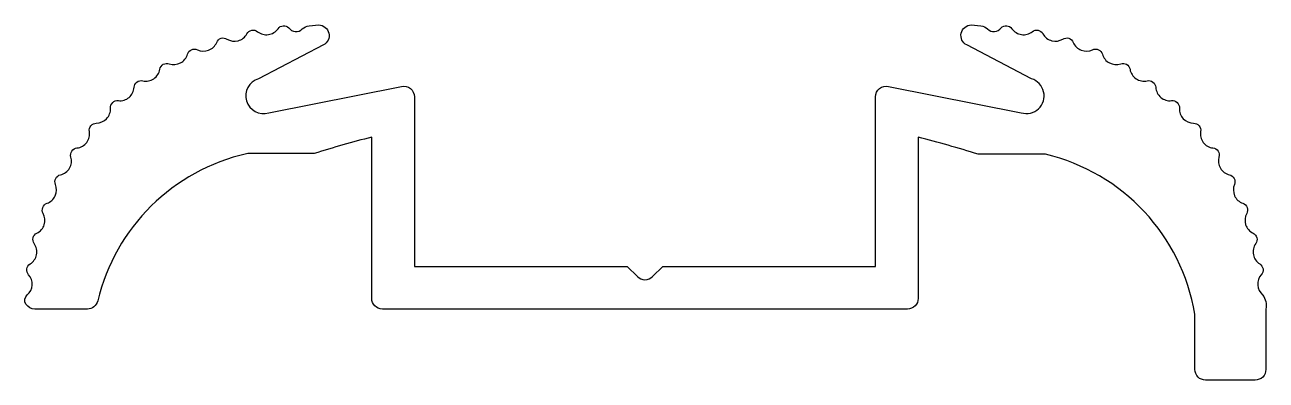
# Model space of a CAD drawing. Extents: x 159 to 194, y 231 to 241.
import ezdxf

# ---------------------------------------------------------------- set-up
doc = ezdxf.new("R2010")
doc.units = 0
doc.layers.get('0').update_dxf_attribs({"linetype": 'CONTINUOUS'})

msp = doc.modelspace()

# ---------------------------------------------------------------- linework, layer by layer
msp.add_lwpolyline([(192.995, 236.82, -0.464311), (193.135, 236.548, 0.430746), (193.373, 236.018, -0.464311), (193.482, 235.732, 0.430746), (193.659, 235.179, -0.464311), (193.735, 234.883, 0.430746), (193.849, 234.313, -0.464311), (193.892, 234.01, 0.41895), (193.93, 233.441, -0.209884), (194.021, 233.044), (194.021, 231.344, -0.414214), (193.721, 231.044), (192.321, 231.044, -0.414214), (192.021, 231.344), (192.021, 232.902, 0.301159), (187.811, 237.399), (185.91, 237.399, 0.014059), (184.221, 237.88), (184.221, 233.344, -0.414214), (183.921, 233.044), (169.121, 233.044, -0.414214), (168.821, 233.344), (168.821, 237.88, 0.01347), (167.202, 237.421), (165.36, 237.421, 0.055483), (165.294, 237.414, 0.285843), (161.097, 233.274, -0.346826), (160.805, 233.044), (159.327, 233.044, -0.2545), (159.075, 233.181, -0.374381), (159.112, 233.441, 0.41895), (159.15, 234.01, -0.464311), (159.193, 234.313, 0.430746), (159.307, 234.883, -0.464311), (159.383, 235.179, 0.430746), (159.56, 235.732, -0.464311), (159.669, 236.018, 0.430746), (159.907, 236.548, -0.464311), (160.047, 236.82, 0.430746), (160.342, 237.32, -0.464311), (160.512, 237.575, 0.430746), (160.861, 238.039, -0.464311), (161.058, 238.273, 0.430746), (161.457, 238.696, -0.464311), (161.679, 238.906, 0.430746), (162.123, 239.281, -0.464311), (162.367, 239.465, 0.430746), (162.85, 239.789, -0.464311), (163.113, 239.945, 0.430746), (163.629, 240.212, -0.464311), (163.907, 240.338, 0.430746), (164.45, 240.546, -0.464311), (164.741, 240.64, 0.430746), (165.304, 240.786, -0.464311), (165.603, 240.847, 0.430746), (166.179, 240.93, -0.464311), (166.483, 240.956, 0.47748), (166.864, 240.923, -0.181741), (167.055, 241.014), (167.33, 241.038, -0.769926), (167.457, 240.472), (165.626, 239.522, 1), (165.916, 238.565), (169.658, 239.309, -0.478128), (170.021, 239.016), (170.021, 234.244), (176.021, 234.244), (176.309, 233.956, 0.414214), (176.733, 233.956), (177.021, 234.244), (183.021, 234.244), (183.021, 239.016, -0.478128), (183.384, 239.309), (187.126, 238.565, 1), (187.416, 239.522), (185.589, 240.472, -0.769757), (185.716, 241.038), (185.987, 241.014, -0.181741), (186.177, 240.923, 0.47748), (186.559, 240.956, -0.464311), (186.863, 240.93, 0.430746), (187.439, 240.847, -0.464311), (187.738, 240.786, 0.430746), (188.301, 240.64, -0.464311), (188.592, 240.546, 0.430746), (189.135, 240.338, -0.464311), (189.413, 240.212, 0.430746), (189.929, 239.945, -0.464311), (190.192, 239.789, 0.430746), (190.675, 239.465, -0.464311), (190.919, 239.281, 0.430746), (191.363, 238.906, -0.464311), (191.585, 238.696, 0.430746), (191.984, 238.273, -0.464311), (192.181, 238.039, 0.430746), (192.53, 237.575, -0.464311), (192.7, 237.32, 0.430746)], format="xyb", close=True)

doc.saveas('drawing.dxf')
